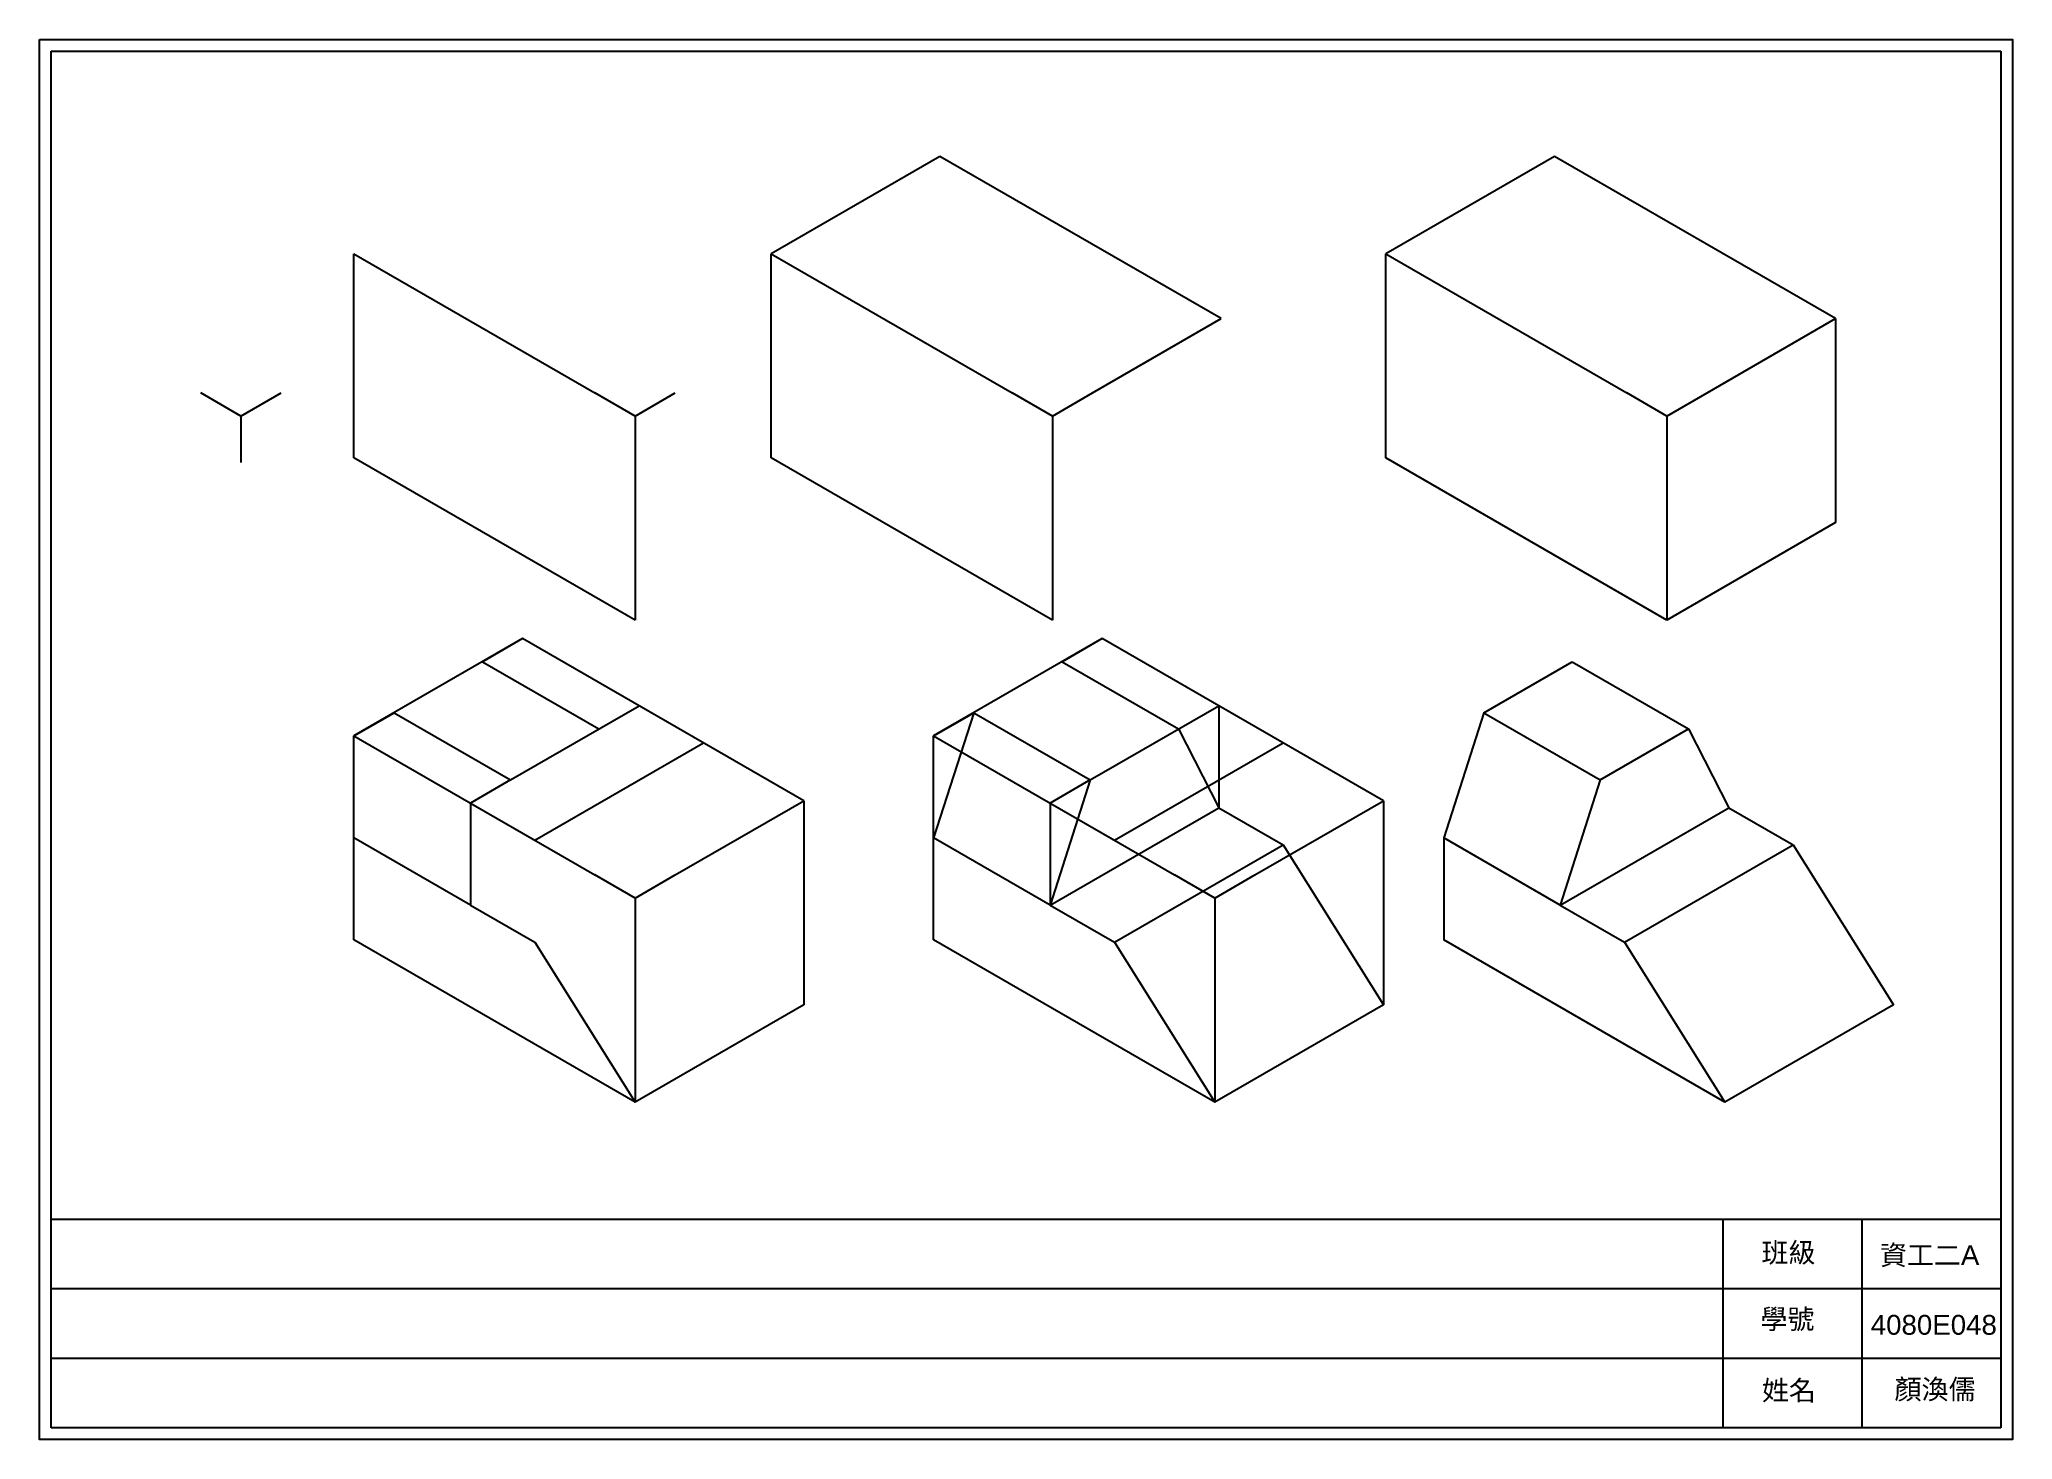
# Model space of a CAD drawing. Header units: millimetres. Extents: x 3245 to 4096, y 1551 to 2155.
import ezdxf

# ---------------------------------------------------------------- set-up
doc = ezdxf.new("R2010")
doc.units = ezdxf.units.MM
doc.styles.get("Standard").update_dxf_attribs({"font": 'arial.ttf'})

msp = doc.modelspace()

# ---------------------------------------------------------------- linework, layer by layer
for p, q in [((3250, 2150), (4091, 2150)), ((3250, 1556), (3250, 2150)), ((4091, 2150), (4091, 1556)), ((3633.4, 2104.55), (3560.66, 2062.55)), ((3754.65, 2034.55), (3633.4, 2104.55)), ((3898.4, 2104.55), (3825.66, 2062.55)), ((4019.65, 2034.55), (3898.4, 2104.55)), ((3380.66, 1974.55), (3380.66, 2062.55)), ((3380.66, 2062.55), (3484.58, 2002.55)), ((3560.66, 1974.55), (3560.66, 2062.55)), ((3560.66, 2062.55), (3664.58, 2002.55)), ((3825.66, 1974.55), (3825.66, 2062.55)), ((3825.66, 2062.55), (3929.58, 2002.55)), ((3699.22, 2002.55), (3754.65, 2034.55)), ((3964.22, 2002.55), (4019.65, 2034.55)), ((4019.65, 2034.55), (4019.65, 1946.55)), ((3501.9, 1904.55), (3380.66, 1974.55)), ((3681.9, 1904.55), (3560.66, 1974.55)), ((3946.9, 1904.55), (3825.66, 1974.55)), ((3501.9, 1972.55), (3501.9, 1904.55)), ((3681.9, 1972.55), (3681.9, 1904.55)), ((3946.9, 1972.55), (3946.9, 1904.55)), ((4019.65, 1946.55), (3946.9, 1904.55)), ((3453.4, 1896.55), (3380.66, 1854.55)), ((3453.4, 1896.55), (3436.08, 1886.55)), ((3574.65, 1826.55), (3453.4, 1896.55)), ((3703.4, 1896.55), (3630.66, 1854.55)), ((3703.4, 1896.55), (3686.08, 1886.55)), ((3824.65, 1826.55), (3703.4, 1896.55)), ((3436.08, 1886.55), (3486.31, 1857.55)), ((3686.08, 1886.55), (3736.31, 1857.55)), ((3867.98, 1864.55), (3906.08, 1886.55)), ((3906.08, 1886.55), (3956.31, 1857.55)), ((3380.66, 1854.55), (3397.98, 1864.55)), ((3397.98, 1864.55), (3448.21, 1835.55)), ((3448.21, 1835.55), (3503.63, 1867.55)), ((3630.66, 1854.55), (3647.98, 1864.55)), ((3647.98, 1864.55), (3630.66, 1810.55)), ((3647.98, 1864.55), (3698.21, 1835.55)), ((3698.21, 1835.55), (3753.63, 1867.55)), ((3753.63, 1867.55), (3753.63, 1823.55)), ((3867.98, 1864.55), (3850.66, 1810.55)), ((3867.98, 1864.55), (3918.21, 1835.55)), ((3736.31, 1857.55), (3753.63, 1823.55)), ((3918.21, 1835.55), (3956.31, 1857.55)), ((3956.31, 1857.55), (3973.63, 1823.55)), ((3380.66, 1766.55), (3380.66, 1854.55)), ((3380.66, 1854.55), (3484.58, 1794.55)), ((3458.6, 1809.55), (3531.35, 1851.55)), ((3630.66, 1766.55), (3630.66, 1854.55)), ((3630.66, 1854.55), (3734.58, 1794.55)), ((3708.6, 1809.55), (3781.35, 1851.55)), ((3448.21, 1835.55), (3430.89, 1825.55)), ((3698.21, 1835.55), (3680.89, 1825.55)), ((3698.21, 1835.55), (3680.89, 1781.55)), ((3918.21, 1835.55), (3900.89, 1781.55)), ((3430.89, 1825.55), (3458.6, 1809.55)), ((3430.89, 1825.55), (3430.89, 1781.55)), ((3519.22, 1794.55), (3574.65, 1826.55)), ((3574.65, 1826.55), (3574.65, 1738.55)), ((3680.89, 1825.55), (3708.6, 1809.55)), ((3680.89, 1825.55), (3680.89, 1781.55)), ((3680.89, 1781.55), (3753.63, 1823.55)), ((3753.63, 1823.55), (3781.35, 1807.55)), ((3769.22, 1794.55), (3824.65, 1826.55)), ((3824.65, 1826.55), (3824.65, 1738.55)), ((3900.89, 1781.55), (3973.63, 1823.55)), ((3973.63, 1823.55), (4001.35, 1807.55)), ((3430.89, 1781.55), (3380.66, 1810.55)), ((3680.89, 1781.55), (3630.66, 1810.55)), ((3708.6, 1765.55), (3781.35, 1807.55)), ((3781.35, 1807.55), (3824.65, 1738.55)), ((3900.89, 1781.55), (3850.66, 1810.55)), ((3850.66, 1810.55), (3850.66, 1766.55)), ((3928.6, 1765.55), (4001.35, 1807.55)), ((4001.35, 1807.55), (4044.65, 1738.55)), ((3430.89, 1781.55), (3458.6, 1765.55)), ((3680.89, 1781.55), (3708.6, 1765.55)), ((3900.89, 1781.55), (3928.6, 1765.55)), ((3501.9, 1696.55), (3380.66, 1766.55)), ((3458.6, 1765.55), (3501.9, 1696.55)), ((3501.9, 1764.55), (3501.9, 1696.55)), ((3751.9, 1696.55), (3630.66, 1766.55)), ((3708.6, 1765.55), (3751.9, 1696.55)), ((3751.9, 1764.55), (3751.9, 1696.55)), ((3971.9, 1696.55), (3850.66, 1766.55)), ((3928.6, 1765.55), (3971.9, 1696.55)), ((3574.65, 1738.55), (3501.9, 1696.55)), ((3824.65, 1738.55), (3751.9, 1696.55)), ((4044.65, 1738.55), (3971.9, 1696.55)), ((4091, 1646), (3250, 1646)), ((3971, 1646), (3971, 1556)), ((4031, 1646), (4031, 1556)), ((4091, 1616), (3250, 1616)), ((4091, 1586), (3250, 1586)), ((4091, 1556), (3250, 1556))]:
    msp.add_line(p, q)
at = {"color": 1}
for p, q in [((3331.9, 1992.55), (3314.58, 2002.55)), ((3331.9, 1992.55), (3349.22, 2002.55)), ((3501.9, 1992.55), (3484.58, 2002.55)), ((3501.9, 1992.55), (3519.22, 2002.55)), ((3681.9, 1992.55), (3664.58, 2002.55)), ((3681.9, 1992.55), (3699.22, 2002.55)), ((3946.9, 1992.55), (3929.58, 2002.55)), ((3946.9, 1992.55), (3964.22, 2002.55)), ((3331.9, 1992.55), (3331.9, 1972.55)), ((3501.9, 1992.55), (3501.9, 1972.55)), ((3681.9, 1992.55), (3681.9, 1972.55)), ((3946.9, 1992.55), (3946.9, 1972.55)), ((3501.9, 1784.55), (3484.58, 1794.55)), ((3501.9, 1784.55), (3519.22, 1794.55)), ((3751.9, 1784.55), (3734.58, 1794.55)), ((3751.9, 1784.55), (3769.22, 1794.55)), ((3501.9, 1784.55), (3501.9, 1764.55)), ((3751.9, 1784.55), (3751.9, 1764.55))]:
    msp.add_line(p, q, dxfattribs=at)
msp.add_lwpolyline([(3245, 2155), (4096, 2155), (4096, 1551), (3245, 1551)], close=True)

# ---------------------------------------------------------------- texts
for s, p in [('班級', (3987.68, 1627.37)), ('資工二A', (4038.79, 1626.28)), ('學號', (3987.26, 1598.68)), ('4080E048', (4034.84, 1596.22)), ('姓名', (3987.9, 1567.92)), ('顏渙儒', (4045.11, 1568.42))]:
    msp.add_text(s, height=8.541).set_placement(p)

doc.saveas('drawing.dxf')
